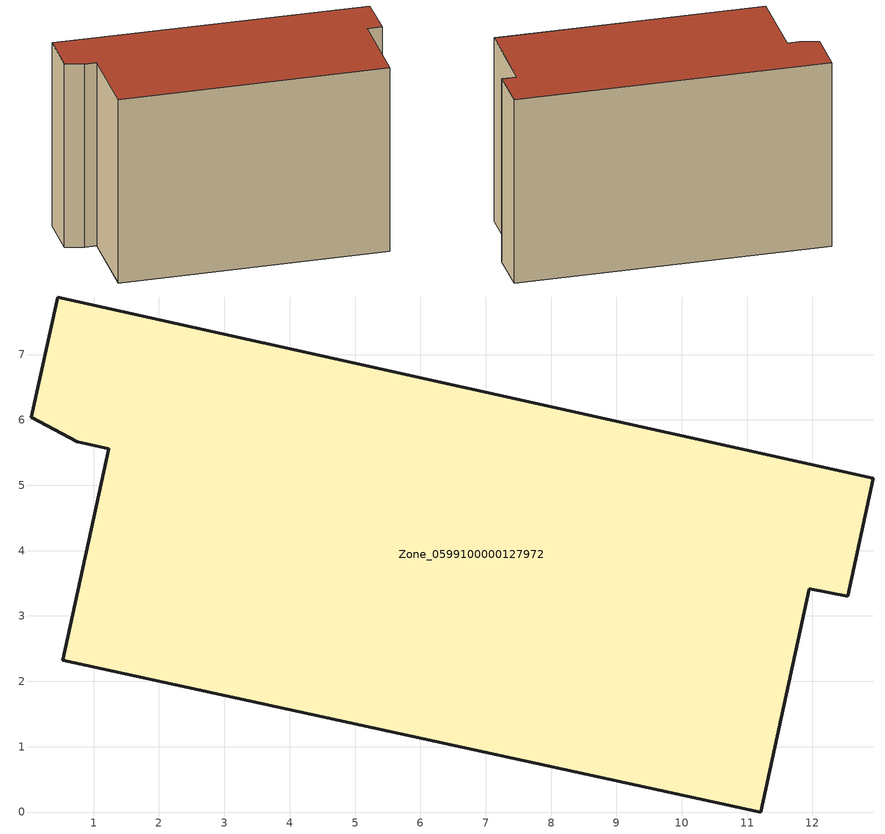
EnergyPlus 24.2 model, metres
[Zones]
Zone_0599100000127972
 floor ground (C_G): 1.23,5.56 0.75,5.67 0.05,6.04 0.45,7.88 12.93,5.11 12.54,3.3 11.95,3.42 11.21,0 0.53,2.32 z0
 wall outside (C_F): 0.53,2.32 11.21,0 11.95,3.42 12.54,3.3 12.93,5.11 0.45,7.88 0.05,6.04 0.75,5.67 1.23,5.56 0.53,2.32 z0:8
 roof outside (C_R): 0.75,5.67 1.23,5.56 0.53,2.32 11.21,0 11.95,3.42 12.54,3.3 12.93,5.11 0.45,7.88 0.05,6.04 z8
[BUILDING]
Pand.0599100000127972: North Axis=0; Terrain=City; Loads Convergence Tolerance Value=0.04; Temperature Convergence Tolerance Value=0.4; Solar Distribution=FullExterior; Maximum Number of Warmup Days=25; Minimum Number of Warmup Days=1
[Site:Location]
Rotterdam.The.Hague.AP_ZH_NLD Design_Conditions: Latitude=51.96; Longitude=4.45; Time Zone=1; Elevation=-4.5
[SITE:GROUNDTEMPERATURE:BUILDINGSURFACE]
18, 18, 18, 18, 18, 18, 18, 18, 18, 18, 18, 18
[MATERIAL] Thermal Absorptance=0.9; Solar Absorptance=0.7; Visible Absorptance=0.7
Name | Roughness | Thickness | Conductivity | Density | Specific Heat
G.TI.1975-1991 | MediumSmooth | 0.15 | 0.288461 | 540 | 1210
F.TI.1975-1991 | Rough | 0.3 | 0.230769 | 1920 | 840
R.TI.1975-1991 | MediumRough | 0.2 | 0.153846 | 1500 | 1000
[CONSTRUCTION]
C_G: G.TI.1975-1991
C_F: F.TI.1975-1991
C_R: R.TI.1975-1991
[ZONE]
Zone_0599100000127972: Type=1; Multiplier=1; Ceiling Height=Autocalculate; Volume=Autocalculate; Floor Area=autocalculate; Part of Total Floor Area=Yes
[ZONEINFILTRATION:DESIGNFLOWRATE]
Infil_Zone_0599100000127972: Zone or ZoneList or Space or SpaceList=Zone_0599100000127972; Schedule=AlwaysOn; Design Flow Rate Calculation Method=Flow/Area; Flow Rate per Floor Area=0.003; Constant Term Coefficient=1; Temperature Term Coefficient=0; Velocity Term Coefficient=0; Velocity Squared Term Coefficient=0
[HVACTEMPLATE:ZONE:IDEALLOADSAIRSYSTEM]
Zone_0599100000127972: Maximum Heating Supply Air Temperature=50; Minimum Cooling Supply Air Temperature=13; Maximum Heating Supply Air Humidity Ratio=0.0156; Minimum Cooling Supply Air Humidity Ratio=0.0077; Heating Limit=NoLimit; Cooling Limit=NoLimit; Dehumidification Control Type=ConstantSensibleHeatRatio; Cooling Sensible Heat Ratio=0.7; Dehumidification Setpoint=60; Humidification Control Type=None; Humidification Setpoint=30; Outdoor Air Method=None; Outdoor Air Flow Rate per Person=0.00944; Outdoor Air Flow Rate per Zone Floor Area=0; Outdoor Air Flow Rate per Zone=0; Demand Controlled Ventilation Type=None; Outdoor Air Economizer Type=NoEconomizer; Heat Recovery Type=None; Sensible Heat Recovery Effectiveness=0.7; Latent Heat Recovery Effectiveness=0.65
[ZONECONTROL:THERMOSTAT]
ThermostatControl_Zone_0599100000127972: Zone or ZoneList=Zone_0599100000127972; Control Type Schedule=DualSetpointControlType; Control 1=Thermostat_Zone_0599100000127972; Temperature Difference Between Cutout And Setpoint=0
[THERMOSTATSETPOINT:DUALSETPOINT]
Thermostat_Zone_0599100000127972: Heating Setpoint Temperature Schedule=HeatingSetpoint_Zone_0599100000127972; Cooling Setpoint Temperature Schedule=CoolingSetpoint_Zone_0599100000127972
[SCHEDULE:COMPACT]
HeatingSetpoint_Zone_0599100000127972: Through: 12/31, For: AllDays, Until: 24:00, 21
CoolingSetpoint_Zone_0599100000127972: Through: 12/31, For: AllDays, Until: 24:00, 24
DualSetpointControlType: Through: 12/31, For: AllDays, Until: 24:00, 4
AlwaysOn: Through: 12/31, For: AllDays, Until: 24:00, 1
